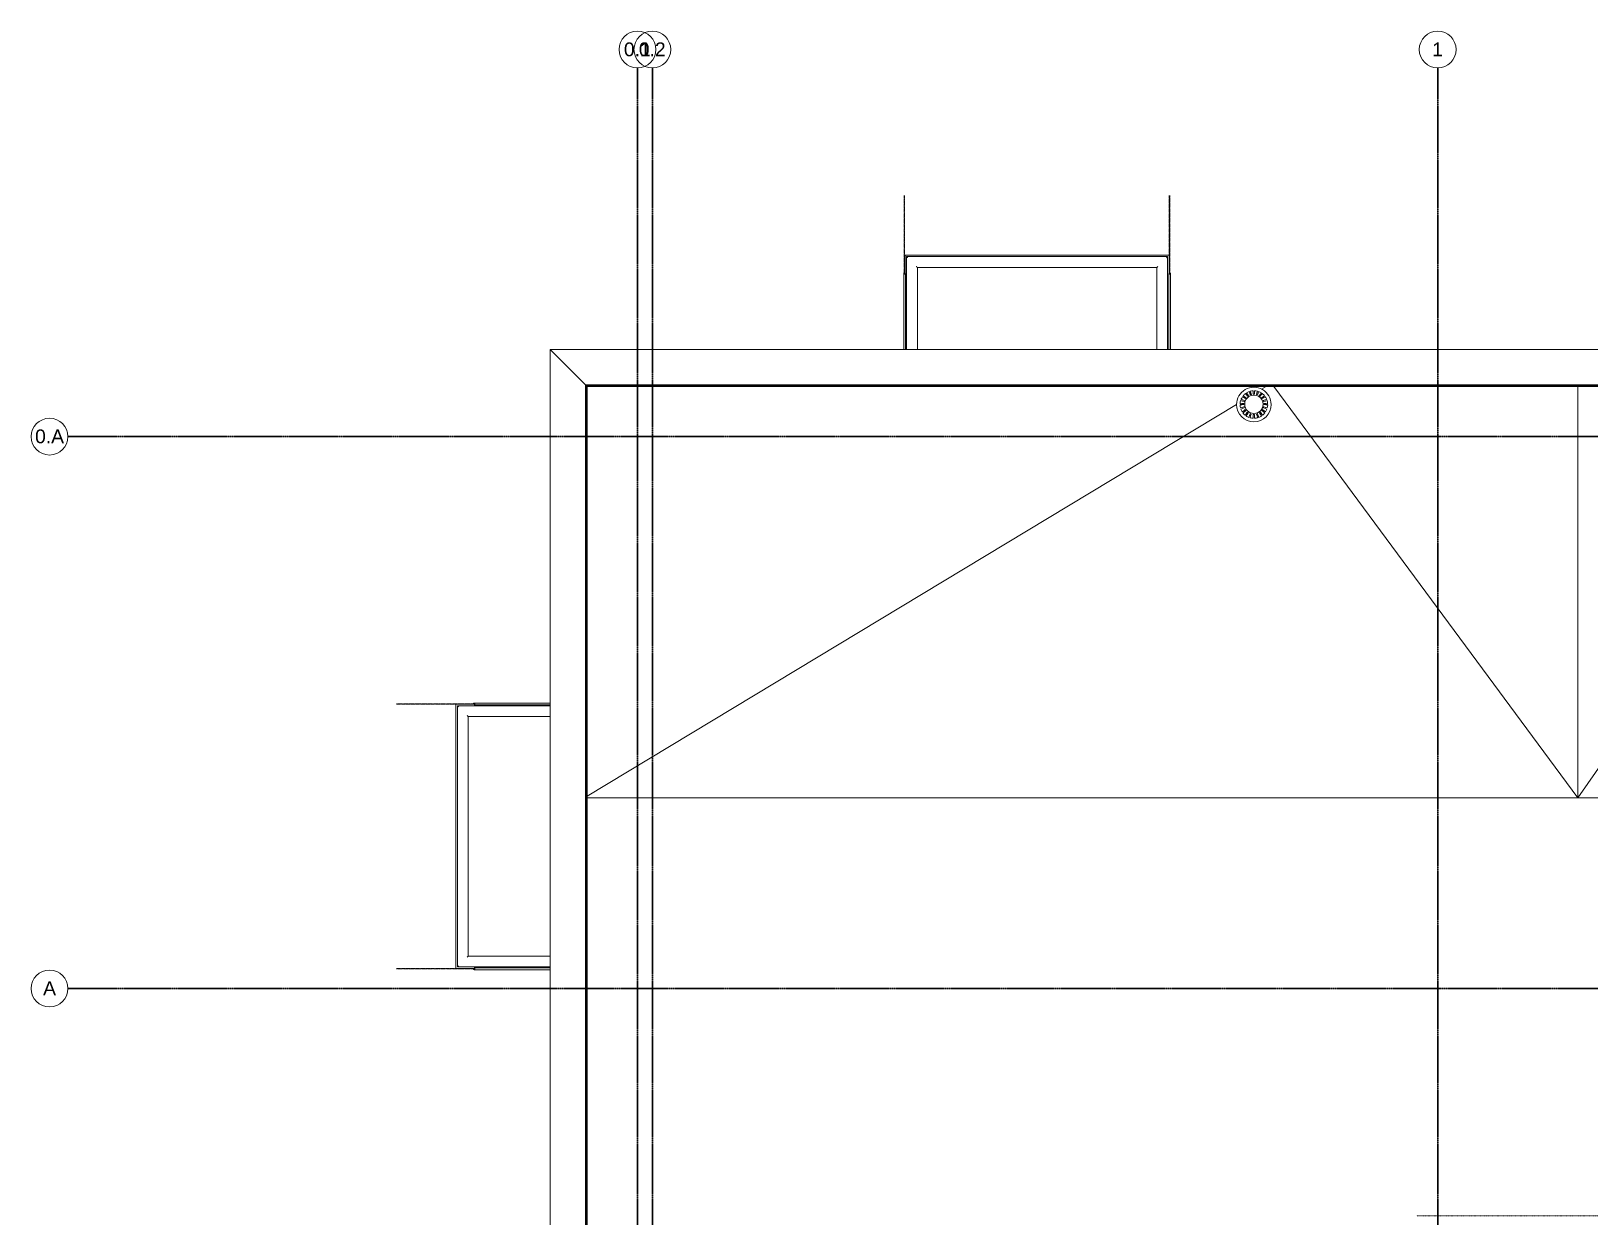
# Model space of a CAD drawing. Header units: inches. Extents: x -4093 to -1777, y 9773 to 12264.
# Drawn here: x -4093 to -3415, y 11748 to 12264 of the extents above; entities that cross this region are included whole.
import ezdxf

# ---------------------------------------------------------------- set-up
doc = ezdxf.new("R2010")
doc.units = ezdxf.units.IN
doc.header["$MEASUREMENT"] = 0
for name, pattern in [('Center 1_4_', [0.53125, 0.25, -0.09375, 0.09375, -0.09375]), ('Dash 1_16_', [0.125, 0.0625, -0.0625]), ('Grid Line 1_2_', [0.875, 0.5, -0.125, 0.125, -0.125]), ('Hidden 1_8_', [0.1875, 0.125, -0.0625])]:
    doc.linetypes.add(name, pattern=pattern)
for name, color, linetype, lineweight in [('0-1', 7, 'Continuous', 5), ('0-3', 165, 'Continuous', 5), ('A-DETL-CNTR', 5, 'Center 1_4_', 9), ('A-DETL-HDLN', 90, 'Hidden 1_8_', 9), ('A-FLOR-3', 192, 'Continuous', 9), ('A-FLOR-HRAL', 11, 'Continuous', 9), ('A-ROOF', 132, 'Continuous', 18), ('A-ROOF-1', 7, 'Dash 1_16_', 9), ('A-ROOF-2', 132, 'Continuous', 9), ('A-WALL-1', 113, 'Continuous', 9), ('M-EQPM', 50, 'Continuous', 9), ('S-BEAM', 12, 'Continuous', 9), ('S-GRID-1', 1, 'Grid Line 1_2_', 30), ('S-GRID-IDEN', 1, 'Continuous', 9), ('S-GRID-IDEN-1', 147, 'Continuous', 9)]:
    doc.layers.add(name, color=color, linetype=linetype, lineweight=lineweight)
doc.styles.add('Arial_1', font='arial.ttf', dxfattribs={"height": 6})

# ---------------------------------------------------------------- blocks, each defined once
blk = doc.blocks.new('Grid - Grid Head - Circle-1738874-BACKGROUND - ROOF PLAN')
at = {"layer": 'S-GRID-IDEN-1'}
for start, end in [(360, 180), (180, 360)]:
    blk.add_arc((0, 0), 0.25, start, end, dxfattribs=at)
blk = doc.blocks.new('CTR - 1st Phase - Structure_rvt-1-BACKGROUND - ROOF PLAN')
at = {"layer": 'S-GRID-1'}
for p, q in [((-3829.32, 9772.61), (-3829.32, 12247.5)), ((-3822.82, 9772.61), (-3822.82, 12247.5)), ((-3481.32, 9772.61), (-3481.32, 12247.5)), ((-1777.25, 12087.19), (-4076.95, 12087.19)), ((-1777.25, 11847.19), (-4076.95, 11847.19))]:
    blk.add_line(p, q, dxfattribs=at)
at = {"layer": '0-3', "xscale": 31.99999999999999, "yscale": 31.99999999999999, "zscale": 31.99999999999999}
for p in [(-3829.32, 12255.5), (-3822.82, 12255.5), (-3481.32, 12255.5)]:
    blk.add_blockref('Grid - Grid Head - Circle-1738874-BACKGROUND - ROOF PLAN', p, dxfattribs=at)
at = {"layer": '0-3', "xscale": 31.99999999999999, "yscale": 31.99999999999999, "zscale": 31.99999999999999, "rotation": 89.99999999999987}
for p in [(-4084.95, 12087.19), (-4084.95, 11847.19)]:
    blk.add_blockref('Grid - Grid Head - Circle-1738874-BACKGROUND - ROOF PLAN', p, dxfattribs=at)
at = {"layer": 'S-GRID-IDEN', "char_height": 6, "attachment_point": 1, "style": 'Arial_1'}
for s, insert, width in [('0.1', (-3835.2, 12258.6), 14.14), ('0.2', (-3828.7, 12258.6), 14.14), ('1', (-3483.7, 12258.6), 5.656), ('0.A', (-4091.25, 12090.32), 15.251), ('A', (-4087.75, 11850.32), 6.767)]:
    blk.add_mtext(s, dxfattribs=dict(at, insert=insert, width=width))
blk = doc.blocks.new('Basic Wall _ EXT - FIBER CEMENT - SMALL - ___-2145929-BACKGROUND - ROOF PLAN')
at = {"layer": 'A-WALL-1'}
for p, q in [((-3851.85, 12109.71), (-3867.29, 12125.15)), ((-2061.36, 12125.15), (-3867.29, 12125.15)), ((-2076.8, 12109.71), (-3851.85, 12109.71)), ((-3851.63, 12109.49), (-2077.02, 12109.49)), ((-3851.11, 12108.98), (-3851.59, 12109.45)), ((-2077.53, 12108.98), (-3851.11, 12108.98))]:
    blk.add_line(p, q, dxfattribs=at)
at = {"layer": 'A-WALL-1', "flags": 128}
for points in [[(-3851.63, 12109.49), (-3851.63, 12109.5), (-3851.66, 12109.52), (-3851.69, 12109.56), (-3851.73, 12109.6), (-3851.79, 12109.65), (-3851.85, 12109.71)], [(-3851.59, 12109.45), (-3851.61, 12109.47), (-3851.62, 12109.49), (-3851.63, 12109.49)]]:
    blk.add_lwpolyline(points, dxfattribs=at)
blk = doc.blocks.new('Basic Wall _ EXT - FIBER CEMENT - SMALL - ___-2145935-BACKGROUND - ROOF PLAN')
at = {"layer": 'A-WALL-1'}
for p, q in [((-3867.29, 12125.15), (-3851.85, 12109.71)), ((-3867.29, 12125.15), (-3867.29, 9973.63)), ((-3851.85, 12109.71), (-3851.85, 9989.07)), ((-3851.63, 9989.29), (-3851.63, 12109.49)), ((-3851.59, 12109.45), (-3851.11, 12108.98)), ((-3851.11, 12108.98), (-3851.11, 9989.8))]:
    blk.add_line(p, q, dxfattribs=at)
at = {"layer": 'A-WALL-1', "flags": 128}
for points in [[(-3851.85, 12109.71), (-3851.79, 12109.65), (-3851.73, 12109.6), (-3851.69, 12109.56), (-3851.66, 12109.52), (-3851.63, 12109.5), (-3851.63, 12109.49)], [(-3851.63, 12109.49), (-3851.62, 12109.49), (-3851.61, 12109.47), (-3851.59, 12109.45)]]:
    blk.add_lwpolyline(points, dxfattribs=at)
blk = doc.blocks.new('22142613 - Roof Drains - Type A - 15_ Strainer - 8_ Drain-2082947-BACKGROUND - ROOF PLAN')
at = {"layer": 'M-EQPM'}
for p, q in [((-2370.53, 12104.98), (-2371.42, 12106.19)), ((-2369.27, 12105.53), (-2369.73, 12106.95)), ((-2366.57, 12106.95), (-2367.03, 12105.53)), ((-2364.88, 12106.19), (-2365.77, 12104.98)), ((-2375.65, 12101.16), (-2375.65, 12101.14)), ((-2372.57, 12101.52), (-2374.14, 12101.52)), ((-2372.43, 12100.14), (-2373.95, 12099.65)), ((-2372.26, 12102.87), (-2373.74, 12103.35)), ((-2371.88, 12098.87), (-2373.19, 12097.91)), ((-2371.56, 12104.06), (-2372.8, 12104.96)), ((-2372.15, 12101.14), (-2372.15, 12100.92)), ((-2363.5, 12104.96), (-2364.73, 12104.06)), ((-2363.1, 12097.91), (-2364.42, 12098.87)), ((-2364.15, 12100.92), (-2364.15, 12101.14)), ((-2362.56, 12103.35), (-2364.03, 12102.87)), ((-2362.34, 12099.65), (-2363.87, 12100.14)), ((-2362.16, 12101.52), (-2363.73, 12101.52)), ((-2360.65, 12101.14), (-2360.65, 12101.16)), ((-2370.96, 12097.83), (-2371.92, 12096.5)), ((-2369.76, 12097.13), (-2370.27, 12095.55)), ((-2366.03, 12095.55), (-2366.54, 12097.13)), ((-2364.37, 12096.5), (-2365.34, 12097.83))]:
    blk.add_line(p, q, dxfattribs=at)
at = {"layer": 'M-EQPM', "flags": 128}
for points in [[(-2370.9, 12104.72), (-2371.36, 12105.31), (-2371.82, 12105.9)], [(-2371.42, 12106.19), (-2370.95, 12105.6), (-2370.49, 12105)], [(-2369.72, 12105.38), (-2369.96, 12106.09), (-2370.21, 12106.8)], [(-2369.73, 12106.95), (-2369.49, 12106.24), (-2369.24, 12105.53)], [(-2368.4, 12105.67), (-2368.4, 12106.41), (-2368.4, 12107.16)], [(-2367.9, 12107.16), (-2367.9, 12106.41), (-2367.9, 12105.67)], [(-2367.05, 12105.53), (-2366.81, 12106.24), (-2366.57, 12106.95)], [(-2366.09, 12106.8), (-2366.33, 12106.09), (-2366.58, 12105.38)], [(-2365.81, 12105), (-2365.34, 12105.6), (-2364.88, 12106.19)], [(-2364.47, 12105.9), (-2364.94, 12105.31), (-2365.4, 12104.72)], [(-2372.57, 12101.11), (-2373.36, 12101.06), (-2374.15, 12101.02)], [(-2374.14, 12101.52), (-2373.35, 12101.56), (-2372.56, 12101.61)], [(-2373.95, 12099.65), (-2373.2, 12099.93), (-2372.45, 12100.22)], [(-2372.4, 12102.48), (-2373.15, 12102.68), (-2373.9, 12102.88)], [(-2372.31, 12099.74), (-2373.06, 12099.46), (-2373.81, 12099.17)], [(-2373.74, 12103.35), (-2372.99, 12103.15), (-2372.24, 12102.95)], [(-2373.19, 12097.91), (-2372.56, 12098.42), (-2371.92, 12098.93)], [(-2371.82, 12103.72), (-2372.46, 12104.14), (-2373.1, 12104.56)], [(-2372.8, 12104.96), (-2372.16, 12104.54), (-2371.52, 12104.11)], [(-2364.78, 12104.11), (-2364.14, 12104.54), (-2363.5, 12104.96)], [(-2363.2, 12104.56), (-2363.84, 12104.14), (-2364.48, 12103.72)], [(-2364.38, 12098.93), (-2363.74, 12098.42), (-2363.1, 12097.91)], [(-2364.06, 12102.95), (-2363.31, 12103.15), (-2362.56, 12103.35)], [(-2362.49, 12099.17), (-2363.24, 12099.46), (-2363.99, 12099.74)], [(-2362.4, 12102.88), (-2363.15, 12102.68), (-2363.9, 12102.48)], [(-2363.84, 12100.22), (-2363.09, 12099.93), (-2362.34, 12099.65)], [(-2363.74, 12101.61), (-2362.95, 12101.56), (-2362.16, 12101.52)], [(-2362.15, 12101.02), (-2362.94, 12101.06), (-2363.73, 12101.11)], [(-2371.63, 12098.52), (-2372.27, 12098.01), (-2372.91, 12097.51)], [(-2371.92, 12096.5), (-2371.46, 12097.18), (-2371, 12097.86)], [(-2370.6, 12097.56), (-2371.06, 12096.88), (-2371.52, 12096.2)], [(-2370.27, 12095.55), (-2370.03, 12096.34), (-2369.78, 12097.14)], [(-2369.31, 12096.98), (-2369.55, 12096.19), (-2369.8, 12095.39)], [(-2368.4, 12095.17), (-2368.4, 12096), (-2368.4, 12096.83)], [(-2367.9, 12096.83), (-2367.9, 12096), (-2367.9, 12095.17)], [(-2366.5, 12095.39), (-2366.74, 12096.19), (-2366.99, 12096.98)], [(-2366.51, 12097.14), (-2366.27, 12096.34), (-2366.03, 12095.55)], [(-2364.77, 12096.2), (-2365.24, 12096.88), (-2365.7, 12097.56)], [(-2365.3, 12097.86), (-2364.84, 12097.18), (-2364.37, 12096.5)], [(-2363.39, 12097.51), (-2364.03, 12098.01), (-2364.67, 12098.52)]]:
    blk.add_lwpolyline(points, dxfattribs=at)
at = {"layer": 'M-EQPM'}
for centre, major_axis, start_param, end_param in [((-2368.15, 12101.16), (7.5, 0), 0, 3.141593), ((-2368.15, 12101.16), (6, 0), 2.230094, 2.456861), ((-2368.15, 12101.16), (6, 0), 1.921009, 2.146732), ((-2368.15, 12101.16), (6, 0), 1.612475, 1.83765), ((-2368.15, 12101.25), (4.43, 0), 1.820803, 1.933842), ((-2368.15, 12101.25), (4.43, 0), 1.514279, 1.627314), ((-2368.15, 12101.16), (6, 0), 1.303943, 1.529118), ((-2368.15, 12101.25), (4.43, 0), 1.207751, 1.32079), ((-2368.15, 12101.16), (6, 0), 0.994861, 1.220584), ((-2368.15, 12101.16), (6, 0), 0.684732, 0.911499), ((-2368.15, 12101.16), (7.5, 0), 3.141593, 6.283185), ((-2368.15, 12101.16), (6, 0), 3.16507, 3.39675), ((-2368.15, 12101.16), (6, 0), 2.851802, 3.081699), ((-2368.15, 12101.16), (6, 0), 3.48012, 3.713498), ((-2368.15, 12101.16), (6, 0), 2.540227, 2.768432), ((-2368.15, 12101.25), (4.43, 0), 3.060354, 3.141593), ((-2368.15, 12101.25), (4.43, 0), 3.141593, 3.173424), ((-2368.15, 12101.25), (4.43, 0), 3.375724, 3.488791), ((-2368.15, 12101.25), (4.43, 0), 2.747406, 2.860472), ((-2368.15, 12101.27), (4, 0), 0, 3.141593), ((-2368.15, 12101.27), (4, 0), 3.141593, 6.283185), ((-2368.15, 12101.25), (4.43, 0), 3.693397, 3.806455), ((-2368.15, 12101.25), (4.43, 0), 2.43676, 2.549818), ((-2368.15, 12101.25), (4.43, 0), 2.128072, 2.241119), ((-2368.15, 12101.25), (4.43, 0), 0.900473, 1.013521), ((-2368.15, 12101.25), (4.43, 0), 0.591774, 0.704832), ((-2368.15, 12101.25), (4.43, 0), 5.618323, 5.731381), ((-2368.15, 12101.25), (4.43, 0), 0.28112, 0.394187), ((-2368.15, 12101.25), (4.43, 0), 5.935987, 6.049054), ((-2368.15, 12101.25), (4.43, 0), 0, 0.081239), ((-2368.15, 12101.25), (4.43, 0), 6.251354, 6.283185), ((-2368.15, 12101.16), (6, 0), 0.373161, 0.601365), ((-2368.15, 12101.16), (6, 0), 5.71128, 5.944658), ((-2368.15, 12101.16), (6, 0), 0.059893, 0.289791), ((-2368.15, 12101.16), (6, 0), 6.028028, 6.259707), ((-2368.15, 12101.16), (6, 0), 3.796864, 4.031687), ((-2368.15, 12101.16), (6, 0), 4.11505, 4.350924), ((-2368.15, 12101.25), (4.43, 0), 4.013027, 4.126075), ((-2368.15, 12101.16), (6, 0), 4.434283, 4.67071), ((-2368.15, 12101.25), (4.43, 0), 4.334077, 4.447116), ((-2368.15, 12101.25), (4.43, 0), 4.655871, 4.768907), ((-2368.15, 12101.16), (6, 0), 4.754068, 4.990495), ((-2368.15, 12101.25), (4.43, 0), 4.977662, 5.090701), ((-2368.15, 12101.16), (6, 0), 5.073854, 5.309728), ((-2368.15, 12101.25), (4.43, 0), 5.298703, 5.411751), ((-2368.15, 12101.16), (6, 0), 5.393091, 5.627914)]:
    blk.add_ellipse(centre, major_axis=major_axis, ratio=0.999783, start_param=start_param, end_param=end_param, dxfattribs=at)
blk = doc.blocks.new('Railing - Railing-3415184-BACKGROUND - ROOF PLAN')
at = {"layer": 'A-FLOR-HRAL'}
for p, q in [((-3867.29, 11970.16), (-3907.59, 11970.16)), ((-3907.59, 11970.16), (-3907.59, 11856.61)), ((-3902.86, 11965.44), (-3867.29, 11965.44)), ((-3902.86, 11861.34), (-3902.86, 11965.44)), ((-3907.59, 11856.61), (-3867.29, 11856.61)), ((-3867.29, 11861.34), (-3902.86, 11861.34))]:
    blk.add_line(p, q, dxfattribs=at)
for points, knots in [([(-3907.59, 11970.16), (-3907.59, 11970.16), (-3907.58, 11970.16), (-3907.55, 11970.13), (-3907.52, 11970.1), (-3907.5, 11970.07), (-3907.47, 11970.05), (-3907.44, 11970.02), (-3907.4, 11969.98), (-3907.36, 11969.94), (-3907.32, 11969.9), (-3907.28, 11969.86), (-3907.22, 11969.79), (-3907.16, 11969.73), (-3907.11, 11969.69)], [0, 0, 0, 0, 0.166667, 0.25, 0.333333, 0.416667, 0.458333, 0.5, 0.583333, 0.666667, 0.708333, 0.75, 0.833333, 1, 1, 1, 1]), ([(-3903.33, 11965.91), (-3903.29, 11965.87), (-3903.23, 11965.81), (-3903.15, 11965.73), (-3903.11, 11965.68), (-3903.07, 11965.65), (-3903.04, 11965.62), (-3903.01, 11965.58), (-3902.98, 11965.56), (-3902.95, 11965.53), (-3902.92, 11965.5), (-3902.9, 11965.47), (-3902.87, 11965.45), (-3902.86, 11965.44), (-3902.86, 11965.44)], [0, 0, 0, 0, 0.166667, 0.25, 0.333333, 0.375, 0.416667, 0.5, 0.541667, 0.583333, 0.666667, 0.75, 0.833333, 1, 1, 1, 1]), ([(-3907.59, 11856.61), (-3907.59, 11856.61), (-3907.58, 11856.62), (-3907.55, 11856.65), (-3907.52, 11856.68), (-3907.5, 11856.71), (-3907.47, 11856.73), (-3907.44, 11856.76), (-3907.4, 11856.8), (-3907.36, 11856.84), (-3907.32, 11856.88), (-3907.29, 11856.92), (-3907.22, 11856.98), (-3907.15, 11857.04), (-3907.11, 11857.09)], [0, 0, 0, 0, 0.166667, 0.25, 0.333333, 0.416667, 0.458333, 0.5, 0.583333, 0.666667, 0.708333, 0.75, 0.833333, 1, 1, 1, 1]), ([(-3903.33, 11860.87), (-3903.29, 11860.91), (-3903.23, 11860.97), (-3903.15, 11861.05), (-3903.11, 11861.09), (-3903.07, 11861.13), (-3903.04, 11861.16), (-3903.01, 11861.19), (-3902.98, 11861.22), (-3902.95, 11861.25), (-3902.92, 11861.28), (-3902.9, 11861.3), (-3902.87, 11861.33), (-3902.86, 11861.34), (-3902.86, 11861.34)], [0, 0, 0, 0, 0.166667, 0.25, 0.333333, 0.375, 0.416667, 0.5, 0.541667, 0.583333, 0.666667, 0.75, 0.833333, 1, 1, 1, 1])]:
    blk.add_open_spline(points, degree=3, knots=knots, dxfattribs=at)
blk = doc.blocks.new('Walls 80 - Walls 1-3288214-BACKGROUND - ROOF PLAN')
at = {"layer": 'S-BEAM'}
for p, q in [((-3867.29, 11971.36), (-3900.27, 11971.36)), ((-3900.27, 11970.61), (-3867.29, 11970.61))]:
    blk.add_line(p, q, dxfattribs=at)
blk.add_ellipse((-3900.27, 11970.99), major_axis=(0, 0.375), ratio=0.93544, start_param=0, end_param=2.081897, dxfattribs=at)
blk = doc.blocks.new('Walls 81 - Walls 1-3288223-BACKGROUND - ROOF PLAN')
at = {"layer": 'S-BEAM'}
for p, q in [((-3867.29, 11856.16), (-3900.27, 11856.16)), ((-3900.27, 11855.41), (-3867.29, 11855.41))]:
    blk.add_line(p, q, dxfattribs=at)
blk.add_ellipse((-3900.27, 11855.79), major_axis=(0, 0.375), ratio=0.93544, start_param=1.047198, end_param=3.141593, dxfattribs=at)
blk = doc.blocks.new('Railing - Railing-3415196-BACKGROUND - ROOF PLAN')
at = {"layer": 'A-FLOR-HRAL'}
for p, q in [((-3598.75, 12165.45), (-3712.3, 12165.45)), ((-3712.3, 12165.45), (-3712.3, 12125.15)), ((-3707.57, 12160.73), (-3603.47, 12160.73)), ((-3707.57, 12125.15), (-3707.57, 12160.73)), ((-3603.47, 12160.73), (-3603.47, 12125.15)), ((-3598.75, 12125.15), (-3598.75, 12165.45))]:
    blk.add_line(p, q, dxfattribs=at)
for points, knots in [([(-3712.3, 12165.45), (-3712.3, 12165.45), (-3712.29, 12165.44), (-3712.26, 12165.42), (-3712.24, 12165.39), (-3712.21, 12165.36), (-3712.18, 12165.33), (-3712.15, 12165.31), (-3712.11, 12165.27), (-3712.07, 12165.22), (-3712.04, 12165.19), (-3712, 12165.15), (-3711.93, 12165.08), (-3711.87, 12165.02), (-3711.83, 12164.98)], [0, 0, 0, 0, 0.166667, 0.25, 0.333333, 0.416667, 0.458333, 0.5, 0.583333, 0.666667, 0.708333, 0.75, 0.833333, 1, 1, 1, 1]), ([(-3708.05, 12161.2), (-3708, 12161.16), (-3707.94, 12161.1), (-3707.87, 12161.02), (-3707.82, 12160.97), (-3707.78, 12160.94), (-3707.75, 12160.9), (-3707.72, 12160.87), (-3707.69, 12160.84), (-3707.66, 12160.82), (-3707.64, 12160.79), (-3707.61, 12160.76), (-3707.58, 12160.74), (-3707.57, 12160.73), (-3707.57, 12160.73)], [0, 0, 0, 0, 0.166667, 0.25, 0.333333, 0.375, 0.416667, 0.5, 0.541667, 0.583333, 0.666667, 0.75, 0.833333, 1, 1, 1, 1]), ([(-3603, 12161.2), (-3603.04, 12161.16), (-3603.1, 12161.1), (-3603.18, 12161.02), (-3603.23, 12160.97), (-3603.26, 12160.94), (-3603.3, 12160.9), (-3603.33, 12160.87), (-3603.36, 12160.84), (-3603.38, 12160.82), (-3603.41, 12160.79), (-3603.44, 12160.76), (-3603.47, 12160.74), (-3603.47, 12160.73), (-3603.47, 12160.73)], [0, 0, 0, 0, 0.166667, 0.25, 0.333333, 0.375, 0.416667, 0.5, 0.541667, 0.583333, 0.666667, 0.75, 0.833333, 1, 1, 1, 1]), ([(-3598.75, 12165.45), (-3598.75, 12165.45), (-3598.76, 12165.44), (-3598.78, 12165.42), (-3598.81, 12165.39), (-3598.84, 12165.36), (-3598.87, 12165.33), (-3598.89, 12165.31), (-3598.93, 12165.27), (-3598.98, 12165.22), (-3599.01, 12165.19), (-3599.05, 12165.15), (-3599.12, 12165.08), (-3599.18, 12165.02), (-3599.22, 12164.98)], [0, 0, 0, 0, 0.166667, 0.25, 0.333333, 0.416667, 0.458333, 0.5, 0.583333, 0.666667, 0.708333, 0.75, 0.833333, 1, 1, 1, 1])]:
    blk.add_open_spline(points, degree=3, knots=knots, dxfattribs=at)
blk = doc.blocks.new('Walls 35 - Walls 1-3379554-BACKGROUND - ROOF PLAN')
at = {"layer": 'S-BEAM'}
for p, q in [((-3598.3, 12158.13), (-3598.3, 12125.15)), ((-3597.55, 12125.15), (-3597.55, 12158.13))]:
    blk.add_line(p, q, dxfattribs=at)
blk.add_ellipse((-3597.93, 12158.13), major_axis=(0.375, 0), ratio=0.93544, start_param=0, end_param=2.081897, dxfattribs=at)
blk = doc.blocks.new('Walls 36 - Walls 1-3379563-BACKGROUND - ROOF PLAN')
at = {"layer": 'S-BEAM'}
for p, q in [((-3713.5, 12158.13), (-3713.5, 12125.15)), ((-3712.75, 12125.15), (-3712.75, 12158.13))]:
    blk.add_line(p, q, dxfattribs=at)
blk.add_ellipse((-3713.13, 12158.13), major_axis=(0.375, 0), ratio=0.93544, start_param=1.047198, end_param=3.141593, dxfattribs=at)

msp = doc.modelspace()

# ---------------------------------------------------------------- linework, layer by layer
at = {"layer": 'A-DETL-CNTR'}
for p, q in [((-3713.12, 12157.73), (-3713.12, 12191.98)), ((-3597.92, 12157.73), (-3597.92, 12191.98)), ((-3899.86, 11970.99), (-3934.11, 11970.99)), ((-3899.86, 11855.79), (-3934.11, 11855.79))]:
    msp.add_line(p, q, dxfattribs=at)
at = {"layer": 'A-DETL-HDLN'}
for p, q in [((-3713.31, 12157.68), (-3713.31, 12191.98)), ((-3598.11, 12157.68), (-3598.11, 12191.98)), ((-3597.74, 12157.67), (-3597.74, 12191.98)), ((-3899.81, 11970.8), (-3934.11, 11970.8)), ((-3899.81, 11855.98), (-3934.11, 11855.98))]:
    msp.add_line(p, q, dxfattribs=at)
at = {"layer": 'A-FLOR-3'}
for p, q in [((-3712.94, 12166.09), (-3712.94, 12158.05)), ((-3598.11, 12166.09), (-3712.94, 12166.09)), ((-3598.11, 12158.06), (-3598.11, 12166.09)), ((-3900.19, 11970.8), (-3908.22, 11970.8)), ((-3908.22, 11970.8), (-3908.22, 11855.98)), ((-3908.22, 11855.98), (-3900.18, 11855.98))]:
    msp.add_line(p, q, dxfattribs=at)
at = {"layer": 'A-ROOF'}
for p, q in [((-3557.87, 12107.79), (-3555.89, 12108.98)), ((-3420.44, 11930.09), (-3552.64, 12108.98)), ((-3295.66, 12108.98), (-3420.44, 11930.09)), ((-3420.44, 11930.09), (-3420.44, 12108.98)), ((-3851.11, 11930.91), (-3568.74, 12101.23))]:
    msp.add_line(p, q, dxfattribs=at)
at = {"layer": 'A-ROOF-1'}
msp.add_line((-3490.44, 11748.44), (-3407.67, 11748.44), dxfattribs=at)
at = {"layer": 'A-ROOF-2'}
msp.add_line((-2077.53, 11930.09), (-3851.11, 11930.09), dxfattribs=at)

# ---------------------------------------------------------------- block references
at = {"layer": '0-1'}
msp.add_blockref('CTR - 1st Phase - Structure_rvt-1-BACKGROUND - ROOF PLAN', (0, 0), dxfattribs=at)
at = {"layer": 'A-FLOR-HRAL'}
for name in ['Railing - Railing-3415196-BACKGROUND - ROOF PLAN', 'Railing - Railing-3415184-BACKGROUND - ROOF PLAN']:
    msp.add_blockref(name, (0, 0), dxfattribs=at)
at = {"layer": 'A-WALL-1'}
for name in ['Basic Wall _ EXT - FIBER CEMENT - SMALL - ___-2145929-BACKGROUND - ROOF PLAN', 'Basic Wall _ EXT - FIBER CEMENT - SMALL - ___-2145935-BACKGROUND - ROOF PLAN']:
    msp.add_blockref(name, (0, 0), dxfattribs=at)
at = {"layer": 'M-EQPM'}
msp.add_blockref('22142613 - Roof Drains - Type A - 15_ Strainer - 8_ Drain-2082947-BACKGROUND - ROOF PLAN', (-1193.1, 0), dxfattribs=at)
at = {"layer": 'S-BEAM'}
for name in ['Walls 36 - Walls 1-3379563-BACKGROUND - ROOF PLAN', 'Walls 35 - Walls 1-3379554-BACKGROUND - ROOF PLAN', 'Walls 80 - Walls 1-3288214-BACKGROUND - ROOF PLAN', 'Walls 81 - Walls 1-3288223-BACKGROUND - ROOF PLAN']:
    msp.add_blockref(name, (0, 0), dxfattribs=at)

doc.saveas('drawing.dxf')
